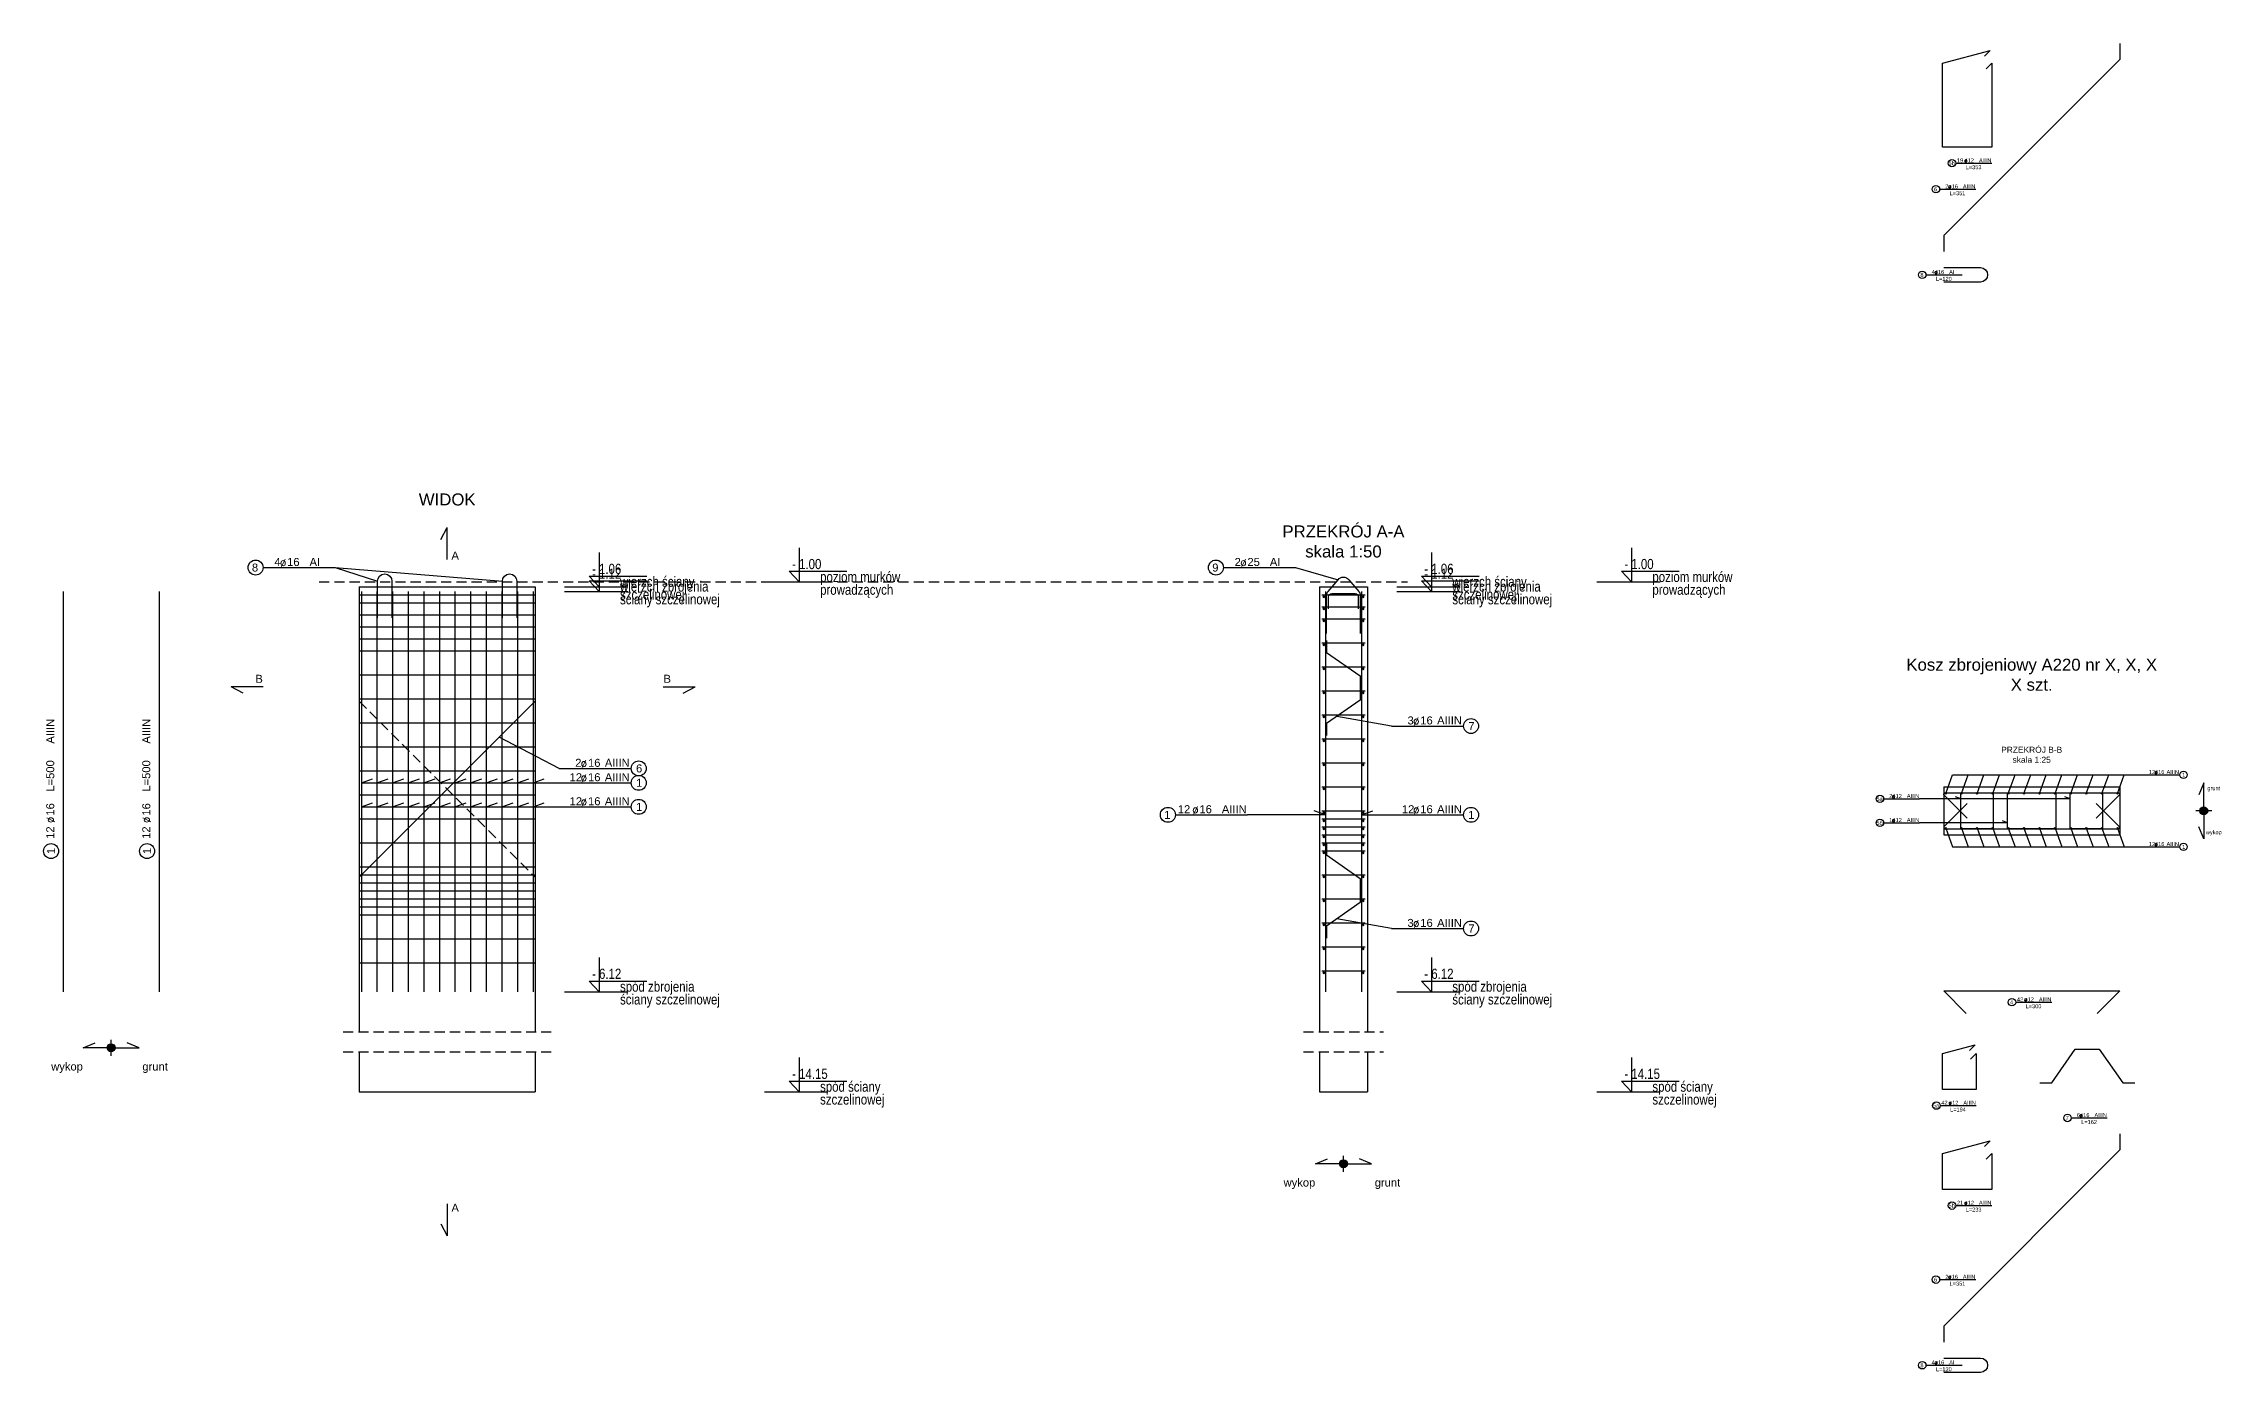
# Model space of a CAD drawing. Extents: x -5033 to 9347, y -16423 to -2430.
# Drawn here: x -1394 to 1327, y -7230 to -5569 of the extents above; entities that cross this region are included whole.
import ezdxf
from ezdxf.enums import TextEntityAlignment as Align

# ---------------------------------------------------------------- set-up
doc = ezdxf.new("R2010")
doc.units = 0
doc.header["$MEASUREMENT"] = 0
doc.linetypes.add('DASHED', pattern=[19.05, 12.7, -6.35])
for name, color, linetype in [('__SOL-KOTY_WYSOKOSCIOWE', 4, 'CONTINUOUS'), ('__SOL-OPISY', 4, 'CONTINUOUS'), ('__SOL-PRZERYWANA', 253, 'DASHED'), ('__SOL-WIDOK', 4, 'CONTINUOUS'), ('__SOL-ZBROJENIE', 3, 'CONTINUOUS')]:
    doc.layers.add(name, color=color, linetype=linetype)
doc.styles.add('ARIAL', font='arial.ttf', dxfattribs={"height": 2.5})
doc.styles.add('SIMPLEX', font='SIMPLEX.SHX', dxfattribs={"width": 0.8})
doc.styles.get("Standard").update_dxf_attribs({"font": 'arial.ttf'})

# ---------------------------------------------------------------- blocks, each defined once
blk = doc.blocks.new('OPIS_LEWY')
at = {"layer": '__SOL-OPISY'}
blk.add_line((-90, 0), (0, 0), dxfattribs=at)
blk.add_circle((-99.4, 0), 9.36, dxfattribs=at)
at = {"layer": '__SOL-OPISY', "style": 'SIMPLEX', "width": 0.9}
blk.add_text(' %%c ', height=10, dxfattribs=at).set_placement((-75, 0.5))
at = {"layer": '__SOL-OPISY', "style": 'ARIAL', "width": 0.8}
for tag, p in [('NUMER', (-99.4, 0)), ('DLUGOSC', (-58.9, -6.6))]:
    blk.add_attdef(tag, text='', height=10, dxfattribs=at).set_placement(p, align=Align.MIDDLE)
blk.add_attdef('ILOSC', text='', height=10, dxfattribs=at).set_placement((-74, 0.1), align=Align.RIGHT)
for tag, p in [('SREDNICA', (-65.8, 0.1)), ('STAL', (-42.7, 0.3))]:
    blk.add_attdef(tag, p, '', height=10, dxfattribs=at)
blk = doc.blocks.new('OPIS_PRET_BEZ_LINII')
at = {"layer": '__SOL-OPISY'}
blk.add_circle((25.7, 0), 9.36, dxfattribs=at)
at = {"layer": '__SOL-OPISY', "style": 'SIMPLEX', "width": 0.9}
blk.add_text(' %%c ', height=10, dxfattribs=at).set_placement((64.7, -4.8), align=Align.CENTER)
at = {"layer": '__SOL-OPISY', "style": 'ARIAL', "width": 0.8}
blk.add_attdef('NUMER', text='', height=10, dxfattribs=at).set_placement((25.7, 0), align=Align.MIDDLE)
blk.add_attdef('ILOSC', text='', height=10, dxfattribs=at).set_placement((56.9, -5.1), align=Align.RIGHT)
for tag, p in [('SREDNICA', (71, -5.1)), ('DLUGOSC', (95.1, -5.2)), ('STAL', (144.7, -5.2))]:
    blk.add_attdef(tag, p, '', height=10, dxfattribs=at)
blk = doc.blocks.new('OPIS_PRAWY')
at = {"layer": '__SOL-OPISY'}
blk.add_line((0, 0), (90, 0), dxfattribs=at)
blk.add_circle((99.4, 0), 9.36, dxfattribs=at)
at = {"layer": '__SOL-OPISY', "style": 'SIMPLEX', "width": 0.9}
blk.add_text(' %%c ', height=10, dxfattribs=at).set_placement((20.9, 0.5))
at = {"layer": '__SOL-OPISY', "style": 'ARIAL', "width": 0.8}
blk.add_attdef('ILOSC', text='', height=10, dxfattribs=at).set_placement((27.1, 0.1), align=Align.RIGHT)
for tag, p in [('SREDNICA', (35.4, 0.1)), ('STAL', (58.4, 0.5))]:
    blk.add_attdef(tag, p, '', height=10, dxfattribs=at)
for tag, p in [('NUMER', (99.4, 0)), ('DLUGOSC', (52.8, -6.1))]:
    blk.add_attdef(tag, text='', height=10, dxfattribs=at).set_placement(p, align=Align.MIDDLE)
blk = doc.blocks.new('KOTA')
at = {"layer": '__SOL-KOTY_WYSOKOSCIOWE'}
for p, q in [((0, 33.4), (0, 0)), ((-34, 0), (28, 0)), ((0, 0), (-9.9, 10.4)), ((-9.9, 10.4), (46.5, 10.4))]:
    blk.add_line(p, q, dxfattribs=at)
at = {"layer": '__SOL-KOTY_WYSOKOSCIOWE', "style": 'ARIAL', "width": 0.8}
blk.add_attdef('RZEDNA', (500.5, 15.9), '', height=10.4, dxfattribs=at)

msp = doc.modelspace()

# ---------------------------------------------------------------- hatches: boundary and pattern name
at = {"layer": '__SOL-OPISY'}
for points in [[(1310, -6528, 1), (1300, -6528, 1)], [(-1305, -6824, 1), (-1315, -6824, 1)], [(235, -6969, 1), (225, -6969, 1)]]:
    msp.add_hatch(color=256, dxfattribs=at).paths.add_polyline_path(points)
at = {"layer": '__SOL-ZBROJENIE'}
for points in [[(207.2, -6260.5, 1), (204.8, -6260.5, 1)], [(255.2, -6260.5, 1), (252.8, -6260.5, 1)], [(207.2, -6275.5, 1), (204.8, -6275.5, 1)], [(255.2, -6275.5, 1), (252.8, -6275.5, 1)], [(207.2, -6290.5, 1), (204.8, -6290.5, 1)], [(255.2, -6290.5, 1), (252.8, -6290.5, 1)], [(207.2, -6320.5, 1), (204.8, -6320.5, 1)], [(255.2, -6320.5, 1), (252.8, -6320.5, 1)], [(207.2, -6350.5, 1), (204.8, -6350.5, 1)], [(255.2, -6350.5, 1), (252.8, -6350.5, 1)], [(207.2, -6380.5, 1), (204.8, -6380.5, 1)], [(255.2, -6380.5, 1), (252.8, -6380.5, 1)], [(207.2, -6410.5, 1), (204.8, -6410.5, 1)], [(255.2, -6410.5, 1), (252.8, -6410.5, 1)], [(207.2, -6440.5, 1), (204.8, -6440.5, 1)], [(255.2, -6440.5, 1), (252.8, -6440.5, 1)], [(207.2, -6470.5, 1), (204.8, -6470.5, 1)], [(255.2, -6470.5, 1), (252.8, -6470.5, 1)], [(207.2, -6500.5, 1), (204.8, -6500.5, 1)], [(255.2, -6500.5, 1), (252.8, -6500.5, 1)], [(207.2, -6530.5, 1), (204.8, -6530.5, 1)], [(255.2, -6530.5, 1), (252.8, -6530.5, 1)], [(983.55, -6506.3, 1), (981.95, -6506.3, 1)], [(1003.05, -6506.3, 1), (1001.45, -6506.3, 1)], [(1022.55, -6506.3, 1), (1020.95, -6506.3, 1)], [(1042.05, -6506.3, 1), (1040.45, -6506.3, 1)], [(1061.55, -6506.3, 1), (1059.95, -6506.3, 1)], [(1081.05, -6506.3, 1), (1079.45, -6506.3, 1)], [(1100.55, -6506.3, 1), (1098.95, -6506.3, 1)], [(1120.05, -6506.3, 1), (1118.45, -6506.3, 1)], [(1139.55, -6506.3, 1), (1137.95, -6506.3, 1)], [(1159.05, -6506.3, 1), (1157.45, -6506.3, 1)], [(1178.55, -6506.3, 1), (1176.95, -6506.3, 1)], [(1198.05, -6506.3, 1), (1196.45, -6506.3, 1)], [(207.2, -6540.5, 1), (204.8, -6540.5, 1)], [(207.2, -6550.5, 1), (204.8, -6550.5, 1)], [(255.2, -6540.5, 1), (252.8, -6540.5, 1)], [(255.2, -6550.5, 1), (252.8, -6550.5, 1)], [(983.55, -6549.7, 1), (981.95, -6549.7, 1)], [(1003.05, -6549.7, 1), (1001.45, -6549.7, 1)], [(1022.55, -6549.7, 1), (1020.95, -6549.7, 1)], [(1042.05, -6549.7, 1), (1040.45, -6549.7, 1)], [(1061.55, -6549.7, 1), (1059.95, -6549.7, 1)], [(1081.05, -6549.7, 1), (1079.45, -6549.7, 1)], [(1100.55, -6549.7, 1), (1098.95, -6549.7, 1)], [(1120.05, -6549.7, 1), (1118.45, -6549.7, 1)], [(1139.55, -6549.7, 1), (1137.95, -6549.7, 1)], [(1159.05, -6549.7, 1), (1157.45, -6549.7, 1)], [(1178.55, -6549.7, 1), (1176.95, -6549.7, 1)], [(1198.05, -6549.7, 1), (1196.45, -6549.7, 1)], [(207.2, -6560.5, 1), (204.8, -6560.5, 1)], [(207.2, -6570.5, 1), (204.8, -6570.5, 1)], [(207.2, -6580.5, 1), (204.8, -6580.5, 1)], [(255.2, -6560.5, 1), (252.8, -6560.5, 1)], [(255.2, -6570.5, 1), (252.8, -6570.5, 1)], [(255.2, -6580.5, 1), (252.8, -6580.5, 1)], [(207.2, -6610.5, 1), (204.8, -6610.5, 1)], [(255.2, -6610.5, 1), (252.8, -6610.5, 1)], [(207.2, -6640.5, 1), (204.8, -6640.5, 1)], [(255.2, -6640.5, 1), (252.8, -6640.5, 1)], [(207.2, -6670.5, 1), (204.8, -6670.5, 1)], [(255.2, -6670.5, 1), (252.8, -6670.5, 1)], [(207.2, -6700.5, 1), (204.8, -6700.5, 1)], [(255.2, -6700.5, 1), (252.8, -6700.5, 1)], [(207.2, -6730.5, 1), (204.8, -6730.5, 1)], [(255.2, -6730.5, 1), (252.8, -6730.5, 1)]]:
    msp.add_hatch(color=256, dxfattribs=at).paths.add_polyline_path(points)

# ---------------------------------------------------------------- linework, layer by layer
at = {"layer": '__SOL-OPISY'}
for p, q in [((-898, -6189), (-890, -6174)), ((-890, -6214), (-890, -6174)), ((-1030, -6224), (-977, -6241)), ((-1030, -6224), (-821, -6241)), ((170, -6224), (223.5, -6239.22)), ((-1120, -6373), (-1160, -6373)), ((-1145, -6381), (-1160, -6373)), ((-620, -6373), (-580, -6373)), ((-595, -6381), (-580, -6373)), ((290, -6422.03), (221.52, -6410.15)), ((-750, -6475), (-825, -6436)), ((-997.25, -6493), (-983.15, -6487.87)), ((-997.25, -6493), (-750, -6493)), ((-977.75, -6493), (-963.65, -6487.87)), ((-958.25, -6493), (-944.15, -6487.87)), ((-938.75, -6493), (-924.65, -6487.87)), ((-919.25, -6493), (-905.15, -6487.87)), ((-899.75, -6493), (-885.65, -6487.87)), ((-880.25, -6493), (-866.15, -6487.87)), ((-860.75, -6493), (-846.65, -6487.87)), ((-841.25, -6493), (-827.15, -6487.87)), ((-821.75, -6493), (-807.65, -6487.87)), ((-802.25, -6493), (-788.15, -6487.87)), ((-782.75, -6493), (-768.65, -6487.87)), ((982.75, -6506.3), (991.23, -6483)), ((991.23, -6483), (1230, -6483)), ((1002.25, -6506.3), (1010.73, -6483)), ((1021.75, -6506.3), (1030.23, -6483)), ((1041.25, -6506.3), (1049.73, -6483)), ((1060.75, -6506.3), (1069.23, -6483)), ((1080.25, -6506.3), (1088.73, -6483)), ((1099.75, -6506.3), (1108.23, -6483)), ((1119.25, -6506.3), (1127.73, -6483)), ((1138.75, -6506.3), (1147.23, -6483)), ((1158.25, -6506.3), (1166.73, -6483)), ((1177.75, -6506.3), (1186.23, -6483)), ((1197.25, -6506.3), (1205.73, -6483)), ((1305, -6493), (1299, -6508)), ((1305, -6528), (1305, -6493)), ((-997.25, -6523), (-983.15, -6517.87)), ((-997.25, -6523), (-750, -6523)), ((-977.75, -6523), (-963.65, -6517.87)), ((-958.25, -6523), (-944.15, -6517.87)), ((-938.75, -6523), (-924.65, -6517.87)), ((-919.25, -6523), (-905.15, -6517.87)), ((-899.75, -6523), (-885.65, -6517.87)), ((-880.25, -6523), (-866.15, -6517.87)), ((-860.75, -6523), (-846.65, -6517.87)), ((-841.25, -6523), (-827.15, -6517.87)), ((-821.75, -6523), (-807.65, -6517.87)), ((-802.25, -6523), (-788.15, -6517.87)), ((-782.75, -6523), (-768.65, -6517.87)), ((207.5, -6533), (193.41, -6527.87)), ((252.5, -6533), (266.6, -6527.87)), ((1137.95, -6513), (950, -6513)), ((1001.45, -6513), (994.87, -6510.61)), ((1137.95, -6513), (1131.37, -6510.61)), ((1315, -6528), (1295, -6528)), ((1305, -6528), (1305, -6563)), ((207.5, -6533), (110, -6533)), ((252.5, -6533), (290, -6533)), ((1059.95, -6543), (950, -6543)), ((982.75, -6549.7), (991.23, -6573)), ((1002.25, -6549.7), (1010.73, -6573)), ((1021.75, -6549.7), (1030.23, -6573)), ((1041.25, -6549.7), (1049.73, -6573)), ((1059.95, -6543), (1053.37, -6540.61)), ((1060.75, -6549.7), (1069.23, -6573)), ((1080.25, -6549.7), (1088.73, -6573)), ((1099.75, -6549.7), (1108.23, -6573)), ((1119.25, -6549.7), (1127.73, -6573)), ((1138.75, -6549.7), (1147.23, -6573)), ((1158.25, -6549.7), (1166.73, -6573)), ((1177.75, -6549.7), (1186.23, -6573)), ((1197.25, -6549.7), (1205.73, -6573)), ((1305, -6563), (1299, -6548)), ((991.23, -6573), (1230, -6573)), ((290, -6675.03), (221.52, -6663.15)), ((-1345, -6824), (-1330, -6818)), ((-1310, -6824), (-1345, -6824)), ((-1310, -6834), (-1310, -6814)), ((-1310, -6824), (-1275, -6824)), ((-1275, -6824), (-1290, -6818)), ((195, -6969), (210, -6963)), ((230, -6979), (230, -6959)), ((265, -6969), (250, -6963)), ((230, -6969), (195, -6969)), ((230, -6969), (265, -6969)), ((-890, -7019), (-890, -7059)), ((-898, -7044), (-890, -7059))]:
    msp.add_line(p, q, dxfattribs=at)
for centre in [(1305, -6528), (-1310, -6824), (230, -6969)]:
    msp.add_circle(centre, 5, dxfattribs=at)
at = {"layer": '__SOL-PRZERYWANA'}
for p, q in [((-1050, -6242), (310, -6242)), ((-1020, -6804), (-760, -6804)), ((-1020, -6829), (-760, -6829)), ((180, -6804), (280, -6804)), ((180, -6829), (280, -6829))]:
    msp.add_line(p, q, dxfattribs=at)
msp.add_lwpolyline([(-1000, -6371), (-1000, -6391), (-780, -6611), (-780, -6631)], dxfattribs=at)
at = {"layer": '__SOL-WIDOK'}
for p, q in [((-1000, -6248), (-1000, -6804)), ((-1000, -6248), (-780, -6248)), ((-780, -6248), (-780, -6804)), ((200, -6248), (200, -6804)), ((200, -6248), (260, -6248)), ((260, -6248), (260, -6804)), ((980, -6498), (980, -6558)), ((980, -6498), (1200, -6498)), ((1200, -6498), (1200, -6558)), ((980, -6558), (1200, -6558)), ((-1000, -6829), (-1000, -6879)), ((-780, -6829), (-780, -6879)), ((200, -6829), (200, -6879)), ((260, -6829), (260, -6879)), ((-1000, -6879), (-780, -6879)), ((200, -6879), (260, -6879))]:
    msp.add_line(p, q, dxfattribs=at)
at = {"layer": '__SOL-ZBROJENIE'}
for p, q in [((-1370, -6254), (-1370, -6754)), ((-1250, -6254), (-1250, -6754)), ((-1000, -6258), (-780, -6258)), ((-997.25, -6254), (-997.25, -6754)), ((-977.75, -6254), (-977.75, -6754)), ((-958.25, -6254), (-958.25, -6754)), ((-938.75, -6254), (-938.75, -6754)), ((-919.25, -6254), (-919.25, -6754)), ((-899.75, -6254), (-899.75, -6754)), ((-880.25, -6254), (-880.25, -6754)), ((-860.75, -6254), (-860.75, -6754)), ((-841.25, -6254), (-841.25, -6754)), ((-821.75, -6254), (-821.75, -6754)), ((-802.25, -6254), (-802.25, -6754)), ((-782.75, -6254), (-782.75, -6754)), ((203, -6258), (257, -6258)), ((207.5, -6254), (207.5, -6754)), ((252.5, -6254), (252.5, -6754)), ((-1000, -6268), (-780, -6268)), ((-1000, -6283), (-780, -6283)), ((203, -6273), (257, -6273)), ((-1000, -6298), (-780, -6298)), ((-1000, -6313), (-780, -6313)), ((203, -6288), (257, -6288)), ((-1000, -6328), (-780, -6328)), ((203, -6318), (257, -6318)), ((-1000, -6358), (-780, -6358)), ((203, -6348), (257, -6348)), ((-1000, -6388), (-780, -6388)), ((203, -6378), (257, -6378)), ((-1000, -6418), (-780, -6418)), ((203, -6408), (257, -6408)), ((-1000, -6448), (-780, -6448)), ((203, -6438), (257, -6438)), ((203, -6468), (257, -6468)), ((-1000, -6478), (-780, -6478)), ((203, -6498), (257, -6498)), ((-1000, -6508), (-780, -6508)), ((203, -6528), (257, -6528)), ((-1000, -6538), (-780, -6538)), ((203, -6538), (257, -6538)), ((203, -6548), (257, -6548)), ((203, -6558), (257, -6558)), ((-1000, -6568), (-780, -6568)), ((203, -6568), (257, -6568)), ((203, -6578), (257, -6578)), ((-1000, -6598), (-780, -6598)), ((-1000, -6608), (-780, -6608)), ((203, -6608), (257, -6608)), ((-1000, -6618), (-780, -6618)), ((-1000, -6628), (-780, -6628)), ((-1000, -6638), (-780, -6638)), ((203, -6638), (257, -6638)), ((-1000, -6648), (-780, -6648)), ((-1000, -6658), (-780, -6658)), ((-1000, -6688), (-780, -6688)), ((203, -6668), (257, -6668)), ((-1000, -6718), (-780, -6718)), ((203, -6698), (257, -6698)), ((203, -6728), (257, -6728))]:
    msp.add_line(p, q, dxfattribs=at)
for points in [[(1033.03, -5600.78), (1040.1, -5593.71), (1040.1, -5698.71), (978.4, -5698.71), (978.4, -5593.71), (1038, -5577.74), (1030.93, -5584.81)], [(1200, -5569.21), (1200, -5589.21), (980, -5809.21), (980, -5829.21)], [(209, -6315.09), (209, -6330.09), (251, -6359.5), (251, -6389.5), (209, -6418.91), (209, -6433.91)], [(-780, -6371), (-780, -6391), (-1000, -6611), (-1000, -6631)], [(209, -6568.09), (209, -6583.09), (251, -6612.5), (251, -6642.5), (209, -6671.91), (209, -6686.91)], [(1008.28, -6781.28), (980, -6753), (1200, -6753), (1171.72, -6781.28)], [(1013.53, -6838.36), (1020.6, -6831.28), (1020.6, -6876.28), (978.4, -6876.28), (978.4, -6831.28), (1019.16, -6820.36), (1012.09, -6827.43)], [(1100, -6867.78), (1115, -6867.78), (1144.41, -6825.78), (1174.41, -6825.78), (1203.82, -6867.78), (1218.82, -6867.78)], [(1200, -6931.78), (1200, -6951.78), (980, -7171.78), (980, -7191.78)], [(1033.03, -6963.36), (1040.1, -6956.28), (1040.1, -7001.28), (978.4, -7001.28), (978.4, -6956.28), (1038, -6940.31), (1030.93, -6947.39)]]:
    msp.add_lwpolyline(points, dxfattribs=at)
for points in [[(980, -5849.21), (1025.86, -5849.21, -1), (1025.86, -5867.21), (980, -5867.21)], [(-977, -6286.86), (-977, -6241, -1), (-959, -6241), (-959, -6286.86)], [(-821, -6286.86), (-821, -6241, -1), (-803, -6241), (-803, -6286.86)], [(209, -6306.5), (209, -6258, -0.22), (211, -6254.12), (223.5, -6239.22, -0.5), (236.5, -6239.22), (249, -6254.12, -0.22), (251, -6258), (251, -6306.5)], [(211.5, -6275.5), (211.5, -6260.5, -0.48), (215.5, -6256.5), (244.5, -6256.5, -0.48), (248.5, -6260.5), (248.5, -6275.5)], [(1009.28, -6537.28), (981, -6509, -0.7), (981.5, -6505.5), (1198.5, -6505.5, -0.7), (1199, -6509), (1170.72, -6537.28)], [(1009.28, -6537.28), (981, -6509, -0.7), (981.5, -6505.5), (1198.5, -6505.5, -0.7), (1199, -6509), (1170.72, -6537.28)], [(1009.28, -6518.72), (981, -6547, 0.7), (981.5, -6550.5), (1198.5, -6550.5, 0.7), (1199, -6547), (1170.72, -6518.72)], [(1009.28, -6518.72), (981, -6547, 0.7), (981.5, -6550.5), (1198.5, -6550.5, 0.7), (1199, -6547), (1170.72, -6518.72)], [(980, -7211.78), (1025.86, -7211.78, -1), (1025.86, -7229.78), (980, -7229.78)]]:
    msp.add_lwpolyline(points, format="xyb", dxfattribs=at)
for points in [[(1001.95, -6505.5), (1041.55, -6505.5, -0.414214), (1042.05, -6506), (1042.05, -6550, -0.414214), (1041.55, -6550.5), (1001.95, -6550.5, -0.414214), (1001.45, -6550), (1001.45, -6506, -0.414214)], [(1060.45, -6505.5), (1119.55, -6505.5, -0.414214), (1120.05, -6506), (1120.05, -6550, -0.414214), (1119.55, -6550.5), (1060.45, -6550.5, -0.414214), (1059.95, -6550), (1059.95, -6506, -0.414214)], [(1138.45, -6505.5), (1178.05, -6505.5, -0.414214), (1178.55, -6506), (1178.55, -6550, -0.414214), (1178.05, -6550.5), (1138.45, -6550.5, -0.414214), (1137.95, -6550), (1137.95, -6506, -0.414214)]]:
    msp.add_lwpolyline(points, format="xyb", close=True, dxfattribs=at)
for centre, radius in [((206, -6260.5), 1.2), ((254, -6260.5), 1.2), ((206, -6275.5), 1.2), ((254, -6275.5), 1.2), ((206, -6290.5), 1.2), ((254, -6290.5), 1.2), ((206, -6320.5), 1.2), ((254, -6320.5), 1.2), ((206, -6350.5), 1.2), ((254, -6350.5), 1.2), ((206, -6380.5), 1.2), ((254, -6380.5), 1.2), ((206, -6410.5), 1.2), ((254, -6410.5), 1.2), ((206, -6440.5), 1.2), ((254, -6440.5), 1.2), ((206, -6470.5), 1.2), ((254, -6470.5), 1.2), ((206, -6500.5), 1.2), ((254, -6500.5), 1.2), ((206, -6530.5), 1.2), ((254, -6530.5), 1.2), ((982.75, -6506.3), 0.8), ((1002.25, -6506.3), 0.8), ((1021.75, -6506.3), 0.8), ((1041.25, -6506.3), 0.8), ((1060.75, -6506.3), 0.8), ((1080.25, -6506.3), 0.8), ((1099.75, -6506.3), 0.8), ((1119.25, -6506.3), 0.8), ((1138.75, -6506.3), 0.8), ((1158.25, -6506.3), 0.8), ((1177.75, -6506.3), 0.8), ((1197.25, -6506.3), 0.8), ((206, -6540.5), 1.2), ((206, -6550.5), 1.2), ((254, -6540.5), 1.2), ((254, -6550.5), 1.2), ((982.75, -6549.7), 0.8), ((1002.25, -6549.7), 0.8), ((1021.75, -6549.7), 0.8), ((1041.25, -6549.7), 0.8), ((1060.75, -6549.7), 0.8), ((1080.25, -6549.7), 0.8), ((1099.75, -6549.7), 0.8), ((1119.25, -6549.7), 0.8), ((1138.75, -6549.7), 0.8), ((1158.25, -6549.7), 0.8), ((1177.75, -6549.7), 0.8), ((1197.25, -6549.7), 0.8), ((206, -6560.5), 1.2), ((206, -6570.5), 1.2), ((206, -6580.5), 1.2), ((254, -6560.5), 1.2), ((254, -6570.5), 1.2), ((254, -6580.5), 1.2), ((206, -6610.5), 1.2), ((254, -6610.5), 1.2), ((206, -6640.5), 1.2), ((254, -6640.5), 1.2), ((206, -6670.5), 1.2), ((254, -6670.5), 1.2), ((206, -6700.5), 1.2), ((254, -6700.5), 1.2), ((206, -6730.5), 1.2), ((254, -6730.5), 1.2)]:
    msp.add_circle(centre, radius, dxfattribs=at)

# ---------------------------------------------------------------- block references
at = {"layer": '__SOL-KOTY_WYSOKOSCIOWE'}
ref = msp.add_blockref('KOTA', (-450, -6242), dxfattribs=dict(at, xscale=1.28, yscale=1.28, zscale=1.28))
ref.add_attrib('RZEDNA', '- 1.00', (-459, -6226), dxfattribs={"height": 12.8, "style": 'ARIAL', "width": 0.8})
ref.add_attrib('OPIS1', 'poziom murków', (-424, -6242), dxfattribs={"height": 12.8, "style": 'ARIAL', "width": 0.8})
ref.add_attrib('OPIS2', 'prowadzących', (-424, -6258), dxfattribs={"height": 12.8, "style": 'ARIAL', "width": 0.8})
ref = msp.add_blockref('KOTA', (590, -6242), dxfattribs=dict(at, xscale=1.28, yscale=1.28, zscale=1.28))
ref.add_attrib('RZEDNA', '- 1.00', (581, -6226), dxfattribs={"height": 12.8, "style": 'ARIAL', "width": 0.8})
ref.add_attrib('OPIS1', 'poziom murków', (616, -6242), dxfattribs={"height": 12.8, "style": 'ARIAL', "width": 0.8})
ref.add_attrib('OPIS2', 'prowadzących', (616, -6258), dxfattribs={"height": 12.8, "style": 'ARIAL', "width": 0.8})
ref = msp.add_blockref('KOTA', (-700, -6248), dxfattribs=dict(at, xscale=1.28, yscale=1.28, zscale=1.28))
ref.add_attrib('RZEDNA', '- 1.06', (-709, -6232), dxfattribs={"height": 12.8, "style": 'ARIAL', "width": 0.8})
ref.add_attrib('OPIS1', 'wierzch ściany', (-674, -6248), dxfattribs={"height": 12.8, "style": 'ARIAL', "width": 0.8})
ref.add_attrib('OPIS2', 'szczelinowej', (-674, -6264), dxfattribs={"height": 12.8, "style": 'ARIAL', "width": 0.8})
ref = msp.add_blockref('KOTA', (-700, -6254), dxfattribs=dict(at, xscale=1.28, yscale=1.28, zscale=1.28))
ref.add_attrib('RZEDNA', '- 1.12', (-709, -6238), dxfattribs={"height": 12.8, "style": 'ARIAL', "width": 0.8})
ref.add_attrib('OPIS1', 'wierzch zbrojenia', (-674, -6254), dxfattribs={"height": 12.8, "style": 'ARIAL', "width": 0.8})
ref.add_attrib('OPIS2', 'ściany szczelinowej', (-674, -6270), dxfattribs={"height": 12.8, "style": 'ARIAL', "width": 0.8})
ref = msp.add_blockref('KOTA', (340, -6248), dxfattribs=dict(at, xscale=1.28, yscale=1.28, zscale=1.28))
ref.add_attrib('RZEDNA', '- 1.06', (331, -6232), dxfattribs={"height": 12.8, "style": 'ARIAL', "width": 0.8})
ref.add_attrib('OPIS1', 'wierzch ściany', (366, -6248), dxfattribs={"height": 12.8, "style": 'ARIAL', "width": 0.8})
ref.add_attrib('OPIS2', 'szczelinowej', (366, -6264), dxfattribs={"height": 12.8, "style": 'ARIAL', "width": 0.8})
ref = msp.add_blockref('KOTA', (340, -6254), dxfattribs=dict(at, xscale=1.28, yscale=1.28, zscale=1.28))
ref.add_attrib('RZEDNA', '- 1.12', (331, -6238), dxfattribs={"height": 12.8, "style": 'ARIAL', "width": 0.8})
ref.add_attrib('OPIS1', 'wierzch zbrojenia', (366, -6254), dxfattribs={"height": 12.8, "style": 'ARIAL', "width": 0.8})
ref.add_attrib('OPIS2', 'ściany szczelinowej', (366, -6270), dxfattribs={"height": 12.8, "style": 'ARIAL', "width": 0.8})
ref = msp.add_blockref('KOTA', (-700, -6754), dxfattribs=dict(at, xscale=1.28, yscale=1.28, zscale=1.28))
ref.add_attrib('RZEDNA', '- 6.12', (-709, -6738), dxfattribs={"height": 12.8, "style": 'ARIAL', "width": 0.8})
ref.add_attrib('OPIS1', 'spód zbrojenia', (-674, -6754), dxfattribs={"height": 12.8, "style": 'ARIAL', "width": 0.8})
ref.add_attrib('OPIS2', 'ściany szczelinowej', (-674, -6770), dxfattribs={"height": 12.8, "style": 'ARIAL', "width": 0.8})
ref = msp.add_blockref('KOTA', (340, -6754), dxfattribs=dict(at, xscale=1.28, yscale=1.28, zscale=1.28))
ref.add_attrib('RZEDNA', '- 6.12', (331, -6738), dxfattribs={"height": 12.8, "style": 'ARIAL', "width": 0.8})
ref.add_attrib('OPIS1', 'spód zbrojenia', (366, -6754), dxfattribs={"height": 12.8, "style": 'ARIAL', "width": 0.8})
ref.add_attrib('OPIS2', 'ściany szczelinowej', (366, -6770), dxfattribs={"height": 12.8, "style": 'ARIAL', "width": 0.8})
ref = msp.add_blockref('KOTA', (-450, -6879), dxfattribs=dict(at, xscale=1.28, yscale=1.28, zscale=1.28))
ref.add_attrib('RZEDNA', '- 14.15', (-459, -6863), dxfattribs={"height": 12.8, "style": 'ARIAL', "width": 0.8})
ref.add_attrib('OPIS1', 'spód ściany', (-424, -6879), dxfattribs={"height": 12.8, "style": 'ARIAL', "width": 0.8})
ref.add_attrib('OPIS2', 'szczelinowej', (-424, -6895), dxfattribs={"height": 12.8, "style": 'ARIAL', "width": 0.8})
ref = msp.add_blockref('KOTA', (590, -6879), dxfattribs=dict(at, xscale=1.28, yscale=1.28, zscale=1.28))
ref.add_attrib('RZEDNA', '- 14.15', (581, -6863), dxfattribs={"height": 12.8, "style": 'ARIAL', "width": 0.8})
ref.add_attrib('OPIS1', 'spód ściany', (616, -6879), dxfattribs={"height": 12.8, "style": 'ARIAL', "width": 0.8})
ref.add_attrib('OPIS2', 'szczelinowej', (616, -6895), dxfattribs={"height": 12.8, "style": 'ARIAL', "width": 0.8})
at = {"layer": '__SOL-OPISY'}
ref = msp.add_blockref('OPIS_LEWY', (1040.1, -5718.71), dxfattribs=dict(at, xscale=0.5, yscale=0.5, zscale=0.5))
ref.add_attrib('ILOSC', '19', (996.6, -5717.71), dxfattribs={"height": 5, "style": 'ARIAL'})
ref.add_attrib('SREDNICA', '12', (1010.1, -5717.71), dxfattribs={"height": 5, "style": 'ARIAL'})
ref.add_attrib('DLUGOSC', 'L=353', (1007.6, -5726.21), dxfattribs={"height": 5, "style": 'ARIAL'})
ref.add_attrib('STAL', 'AIIIN', (1024.1, -5717.71), dxfattribs={"height": 5, "style": 'ARIAL'})
ref.add_attrib('NUMER', '5b', (986.1, -5721.21), dxfattribs={"height": 5, "style": 'ARIAL'})
ref = msp.add_blockref('OPIS_LEWY', (1020, -5751.21), dxfattribs=dict(at, xscale=0.5, yscale=0.5, zscale=0.5))
ref.add_attrib('ILOSC', '2', (982, -5750.21), dxfattribs={"height": 5, "style": 'ARIAL'})
ref.add_attrib('SREDNICA', '16', (990, -5750.21), dxfattribs={"height": 5, "style": 'ARIAL'})
ref.add_attrib('DLUGOSC', 'L=351', (987.5, -5758.71), dxfattribs={"height": 5, "style": 'ARIAL'})
ref.add_attrib('STAL', 'AIIIN', (1004, -5750.21), dxfattribs={"height": 5, "style": 'ARIAL'})
ref.add_attrib('NUMER', '6', (968, -5753.71), dxfattribs={"height": 5, "style": 'ARIAL'})
ref = msp.add_blockref('OPIS_LEWY', (1002.93, -5858.21), dxfattribs=dict(at, xscale=0.5, yscale=0.5, zscale=0.5))
ref.add_attrib('ILOSC', '4', (964.93, -5857.21), dxfattribs={"height": 5, "style": 'ARIAL'})
ref.add_attrib('SREDNICA', '16', (972.93, -5857.21), dxfattribs={"height": 5, "style": 'ARIAL'})
ref.add_attrib('DLUGOSC', 'L=120', (970.43, -5865.71), dxfattribs={"height": 5, "style": 'ARIAL'})
ref.add_attrib('STAL', 'AI', (986.93, -5857.21), dxfattribs={"height": 5, "style": 'ARIAL'})
ref.add_attrib('NUMER', '8', (950.93, -5860.71), dxfattribs={"height": 5, "style": 'ARIAL'})
ref = msp.add_blockref('OPIS_LEWY', (-1030, -6224), dxfattribs=at)
ref.add_attrib('ILOSC', '4', (-1106, -6222), dxfattribs={"height": 10, "style": 'ARIAL'})
ref.add_attrib('SREDNICA', '16', (-1090, -6222), dxfattribs={"height": 10, "style": 'ARIAL'})
ref.add_attrib('STAL', 'AI', (-1062, -6222), dxfattribs={"height": 10, "style": 'ARIAL'})
ref.add_attrib('NUMER', '8', (-1134, -6229), dxfattribs={"height": 10, "style": 'ARIAL'})
ref = msp.add_blockref('OPIS_LEWY', (170, -6224), dxfattribs=at)
ref.add_attrib('ILOSC', '2', (94, -6222), dxfattribs={"height": 10, "style": 'ARIAL'})
ref.add_attrib('SREDNICA', '25', (110, -6222), dxfattribs={"height": 10, "style": 'ARIAL'})
ref.add_attrib('STAL', 'AI', (138, -6222), dxfattribs={"height": 10, "style": 'ARIAL'})
ref.add_attrib('NUMER', '9', (66, -6229), dxfattribs={"height": 10, "style": 'ARIAL'})
ref = msp.add_blockref('OPIS_PRET_BEZ_LINII', (-1385, -6604), dxfattribs=dict(at, rotation=90))
ref.add_attrib('NUMER', '1', (-1380, -6582), dxfattribs={"height": 10, "rotation": 90, "style": 'ARIAL'})
ref.add_attrib('ILOSC', '12', (-1381, -6563), dxfattribs={"height": 10, "rotation": 90, "style": 'ARIAL'})
ref.add_attrib('SREDNICA', '16', (-1381, -6534), dxfattribs={"height": 10, "rotation": 90, "style": 'ARIAL'})
ref.add_attrib('DLUGOSC', 'L=500', (-1381, -6504), dxfattribs={"height": 10, "rotation": 90, "style": 'ARIAL'})
ref.add_attrib('STAL', 'AIIIN', (-1381, -6444), dxfattribs={"height": 10, "rotation": 90, "style": 'ARIAL'})
ref = msp.add_blockref('OPIS_PRET_BEZ_LINII', (-1265, -6604), dxfattribs=dict(at, rotation=90))
ref.add_attrib('NUMER', '1', (-1260, -6582), dxfattribs={"height": 10, "rotation": 90, "style": 'ARIAL'})
ref.add_attrib('ILOSC', '12', (-1261, -6563), dxfattribs={"height": 10, "rotation": 90, "style": 'ARIAL'})
ref.add_attrib('SREDNICA', '16', (-1261, -6534), dxfattribs={"height": 10, "rotation": 90, "style": 'ARIAL'})
ref.add_attrib('DLUGOSC', 'L=500', (-1261, -6504), dxfattribs={"height": 10, "rotation": 90, "style": 'ARIAL'})
ref.add_attrib('STAL', 'AIIIN', (-1261, -6444), dxfattribs={"height": 10, "rotation": 90, "style": 'ARIAL'})
ref = msp.add_blockref('OPIS_PRAWY', (290, -6422.03), dxfattribs=at)
ref.add_attrib('ILOSC', '3', (310, -6420.03), dxfattribs={"height": 10, "style": 'ARIAL'})
ref.add_attrib('SREDNICA', '16', (326, -6420.03), dxfattribs={"height": 10, "style": 'ARIAL'})
ref.add_attrib('STAL', 'AIIIN', (347, -6420.03), dxfattribs={"height": 10, "style": 'ARIAL'})
ref.add_attrib('NUMER', '7', (386, -6427.03), dxfattribs={"height": 10, "style": 'ARIAL'})
ref = msp.add_blockref('OPIS_PRAWY', (-750, -6475), dxfattribs=at)
ref.add_attrib('ILOSC', '2', (-730, -6473), dxfattribs={"height": 10, "style": 'ARIAL'})
ref.add_attrib('SREDNICA', '16', (-714, -6473), dxfattribs={"height": 10, "style": 'ARIAL'})
ref.add_attrib('STAL', 'AIIIN', (-693, -6473), dxfattribs={"height": 10, "style": 'ARIAL'})
ref.add_attrib('NUMER', '6', (-654, -6480), dxfattribs={"height": 10, "style": 'ARIAL'})
ref = msp.add_blockref('OPIS_PRAWY', (1230, -6483), dxfattribs=dict(at, xscale=0.5, yscale=0.5, zscale=0.5))
ref.add_attrib('ILOSC', '12', (1236.5, -6482), dxfattribs={"height": 5, "style": 'ARIAL'})
ref.add_attrib('SREDNICA', '16', (1248, -6482), dxfattribs={"height": 5, "style": 'ARIAL'})
ref.add_attrib('STAL', 'AIIIN', (1258.5, -6482), dxfattribs={"height": 5, "style": 'ARIAL'})
ref.add_attrib('NUMER', '1', (1278, -6485.5), dxfattribs={"height": 5, "style": 'ARIAL'})
ref = msp.add_blockref('OPIS_PRAWY', (-750, -6493), dxfattribs=at)
ref.add_attrib('ILOSC', '12', (-737, -6491), dxfattribs={"height": 10, "style": 'ARIAL'})
ref.add_attrib('SREDNICA', '16', (-714, -6491), dxfattribs={"height": 10, "style": 'ARIAL'})
ref.add_attrib('STAL', 'AIIIN', (-693, -6491), dxfattribs={"height": 10, "style": 'ARIAL'})
ref.add_attrib('NUMER', '1', (-654, -6498), dxfattribs={"height": 10, "style": 'ARIAL'})
ref = msp.add_blockref('OPIS_PRAWY', (-750, -6523), dxfattribs=at)
ref.add_attrib('ILOSC', '12', (-737, -6521), dxfattribs={"height": 10, "style": 'ARIAL'})
ref.add_attrib('SREDNICA', '16', (-714, -6521), dxfattribs={"height": 10, "style": 'ARIAL'})
ref.add_attrib('STAL', 'AIIIN', (-693, -6521), dxfattribs={"height": 10, "style": 'ARIAL'})
ref.add_attrib('NUMER', '1', (-654, -6528), dxfattribs={"height": 10, "style": 'ARIAL'})
ref = msp.add_blockref('OPIS_LEWY', (110, -6533), dxfattribs=at)
ref.add_attrib('ILOSC', '12', (23, -6531), dxfattribs={"height": 10, "style": 'ARIAL'})
ref.add_attrib('SREDNICA', '16', (50, -6531), dxfattribs={"height": 10, "style": 'ARIAL'})
ref.add_attrib('STAL', 'AIIIN', (78, -6531), dxfattribs={"height": 10, "style": 'ARIAL'})
ref.add_attrib('NUMER', '1', (6, -6538), dxfattribs={"height": 10, "style": 'ARIAL'})
ref = msp.add_blockref('OPIS_PRAWY', (290, -6533), dxfattribs=at)
ref.add_attrib('ILOSC', '12', (303, -6531), dxfattribs={"height": 10, "style": 'ARIAL'})
ref.add_attrib('SREDNICA', '16', (326, -6531), dxfattribs={"height": 10, "style": 'ARIAL'})
ref.add_attrib('STAL', 'AIIIN', (347, -6531), dxfattribs={"height": 10, "style": 'ARIAL'})
ref.add_attrib('NUMER', '1', (386, -6538), dxfattribs={"height": 10, "style": 'ARIAL'})
ref = msp.add_blockref('OPIS_LEWY', (950, -6513), dxfattribs=dict(at, xscale=0.5, yscale=0.5, zscale=0.5))
ref.add_attrib('ILOSC', '2', (912, -6512), dxfattribs={"height": 5, "style": 'ARIAL'})
ref.add_attrib('SREDNICA', '12', (920, -6512), dxfattribs={"height": 5, "style": 'ARIAL'})
ref.add_attrib('STAL', 'AIIIN', (934, -6512), dxfattribs={"height": 5, "style": 'ARIAL'})
ref.add_attrib('NUMER', '5a', (896, -6515.5), dxfattribs={"height": 5, "style": 'ARIAL'})
ref = msp.add_blockref('OPIS_LEWY', (950, -6543), dxfattribs=dict(at, xscale=0.5, yscale=0.5, zscale=0.5))
ref.add_attrib('ILOSC', '1', (912, -6542), dxfattribs={"height": 5, "style": 'ARIAL'})
ref.add_attrib('SREDNICA', '12', (920, -6542), dxfattribs={"height": 5, "style": 'ARIAL'})
ref.add_attrib('STAL', 'AIIIN', (934, -6542), dxfattribs={"height": 5, "style": 'ARIAL'})
ref.add_attrib('NUMER', '5b', (896, -6545.5), dxfattribs={"height": 5, "style": 'ARIAL'})
ref = msp.add_blockref('OPIS_PRAWY', (1230, -6573), dxfattribs=dict(at, xscale=0.5, yscale=0.5, zscale=0.5))
ref.add_attrib('ILOSC', '12', (1236.5, -6572), dxfattribs={"height": 5, "style": 'ARIAL'})
ref.add_attrib('SREDNICA', '16', (1248, -6572), dxfattribs={"height": 5, "style": 'ARIAL'})
ref.add_attrib('STAL', 'AIIIN', (1258.5, -6572), dxfattribs={"height": 5, "style": 'ARIAL'})
ref.add_attrib('NUMER', '1', (1278, -6575.5), dxfattribs={"height": 5, "style": 'ARIAL'})
ref = msp.add_blockref('OPIS_PRAWY', (290, -6675.03), dxfattribs=at)
ref.add_attrib('ILOSC', '3', (310, -6673.03), dxfattribs={"height": 10, "style": 'ARIAL'})
ref.add_attrib('SREDNICA', '16', (326, -6673.03), dxfattribs={"height": 10, "style": 'ARIAL'})
ref.add_attrib('STAL', 'AIIIN', (347, -6673.03), dxfattribs={"height": 10, "style": 'ARIAL'})
ref.add_attrib('NUMER', '7', (386, -6680.03), dxfattribs={"height": 10, "style": 'ARIAL'})
ref = msp.add_blockref('OPIS_LEWY', (1115, -6767.14), dxfattribs=dict(at, xscale=0.5, yscale=0.5, zscale=0.5))
ref.add_attrib('ILOSC', '42', (1071.5, -6766.14), dxfattribs={"height": 5, "style": 'ARIAL'})
ref.add_attrib('SREDNICA', '12', (1085, -6766.14), dxfattribs={"height": 5, "style": 'ARIAL'})
ref.add_attrib('DLUGOSC', 'L=300', (1082.5, -6774.64), dxfattribs={"height": 5, "style": 'ARIAL'})
ref.add_attrib('STAL', 'AIIIN', (1099, -6766.14), dxfattribs={"height": 5, "style": 'ARIAL'})
ref.add_attrib('NUMER', '4', (1063, -6769.64), dxfattribs={"height": 5, "style": 'ARIAL'})
ref = msp.add_blockref('OPIS_LEWY', (1020.6, -6896.28), dxfattribs=dict(at, xscale=0.5, yscale=0.5, zscale=0.5))
ref.add_attrib('ILOSC', '42', (977.1, -6895.28), dxfattribs={"height": 5, "style": 'ARIAL'})
ref.add_attrib('SREDNICA', '12', (990.6, -6895.28), dxfattribs={"height": 5, "style": 'ARIAL'})
ref.add_attrib('DLUGOSC', 'L=194', (988.1, -6903.78), dxfattribs={"height": 5, "style": 'ARIAL'})
ref.add_attrib('STAL', 'AIIIN', (1004.6, -6895.28), dxfattribs={"height": 5, "style": 'ARIAL'})
ref.add_attrib('NUMER', '5a', (966.6, -6898.78), dxfattribs={"height": 5, "style": 'ARIAL'})
ref = msp.add_blockref('OPIS_LEWY', (1184.41, -6911.78), dxfattribs=dict(at, xscale=0.5, yscale=0.5, zscale=0.5))
ref.add_attrib('ILOSC', '6', (1146.41, -6910.78), dxfattribs={"height": 5, "style": 'ARIAL'})
ref.add_attrib('SREDNICA', '16', (1154.41, -6910.78), dxfattribs={"height": 5, "style": 'ARIAL'})
ref.add_attrib('DLUGOSC', 'L=162', (1151.91, -6919.28), dxfattribs={"height": 5, "style": 'ARIAL'})
ref.add_attrib('STAL', 'AIIIN', (1168.41, -6910.78), dxfattribs={"height": 5, "style": 'ARIAL'})
ref.add_attrib('NUMER', '7', (1132.41, -6914.28), dxfattribs={"height": 5, "style": 'ARIAL'})
ref = msp.add_blockref('OPIS_LEWY', (1040.1, -7021.28), dxfattribs=dict(at, xscale=0.5, yscale=0.5, zscale=0.5))
ref.add_attrib('ILOSC', '21', (996.6, -7020.28), dxfattribs={"height": 5, "style": 'ARIAL'})
ref.add_attrib('SREDNICA', '12', (1010.1, -7020.28), dxfattribs={"height": 5, "style": 'ARIAL'})
ref.add_attrib('DLUGOSC', 'L=233', (1007.6, -7028.78), dxfattribs={"height": 5, "style": 'ARIAL'})
ref.add_attrib('STAL', 'AIIIN', (1024.1, -7020.28), dxfattribs={"height": 5, "style": 'ARIAL'})
ref.add_attrib('NUMER', '5b', (986.1, -7023.78), dxfattribs={"height": 5, "style": 'ARIAL'})
ref = msp.add_blockref('OPIS_LEWY', (1020, -7113.78), dxfattribs=dict(at, xscale=0.5, yscale=0.5, zscale=0.5))
ref.add_attrib('ILOSC', '2', (982, -7112.78), dxfattribs={"height": 5, "style": 'ARIAL'})
ref.add_attrib('SREDNICA', '16', (990, -7112.78), dxfattribs={"height": 5, "style": 'ARIAL'})
ref.add_attrib('DLUGOSC', 'L=351', (987.5, -7121.28), dxfattribs={"height": 5, "style": 'ARIAL'})
ref.add_attrib('STAL', 'AIIIN', (1004, -7112.78), dxfattribs={"height": 5, "style": 'ARIAL'})
ref.add_attrib('NUMER', '6', (968, -7116.28), dxfattribs={"height": 5, "style": 'ARIAL'})
ref = msp.add_blockref('OPIS_LEWY', (1002.93, -7220.78), dxfattribs=dict(at, xscale=0.5, yscale=0.5, zscale=0.5))
ref.add_attrib('ILOSC', '4', (964.93, -7219.78), dxfattribs={"height": 5, "style": 'ARIAL'})
ref.add_attrib('SREDNICA', '16', (972.93, -7219.78), dxfattribs={"height": 5, "style": 'ARIAL'})
ref.add_attrib('DLUGOSC', 'L=120', (970.43, -7228.28), dxfattribs={"height": 5, "style": 'ARIAL'})
ref.add_attrib('STAL', 'AI', (986.93, -7219.78), dxfattribs={"height": 5, "style": 'ARIAL'})
ref.add_attrib('NUMER', '8', (950.93, -7223.28), dxfattribs={"height": 5, "style": 'ARIAL'})

# ---------------------------------------------------------------- texts
at = {"layer": '__SOL-OPISY', "width": 2500, "attachment_point": 5}
for s, insert, char_height in [('\\P\\PWIDOK\\P', (-890, -6114), 15), ('\\P\\P\\PPRZEKRÓJ A-A\\Pskala 1:50\\P', (230, -6154), 15), ('A\\P', (-880, -6209), 10), ('Kosz zbrojeniowy A220 nr X, X, X\\PX szt.\\P', (1090, -6358), 15), ('B\\P', (-1125, -6363), 10), ('B\\P', (-615, -6363), 10), ('PRZEKRÓJ B-B\\Pskala 1:25\\P', (1090, -6458), 7.5), ('grunt\\P', (1317.5, -6500.5), 5), ('wykop\\P', (1317.5, -6555.5), 5), ('wykop\\P', (-1365, -6849), 10), ('grunt\\P', (-1255, -6849), 10), ('wykop\\P', (175, -6994), 10), ('grunt\\P', (285, -6994), 10), ('A\\P', (-880, -7024), 10)]:
    msp.add_mtext(s, dxfattribs=dict(at, insert=insert, char_height=char_height))

doc.saveas('drawing.dxf')
